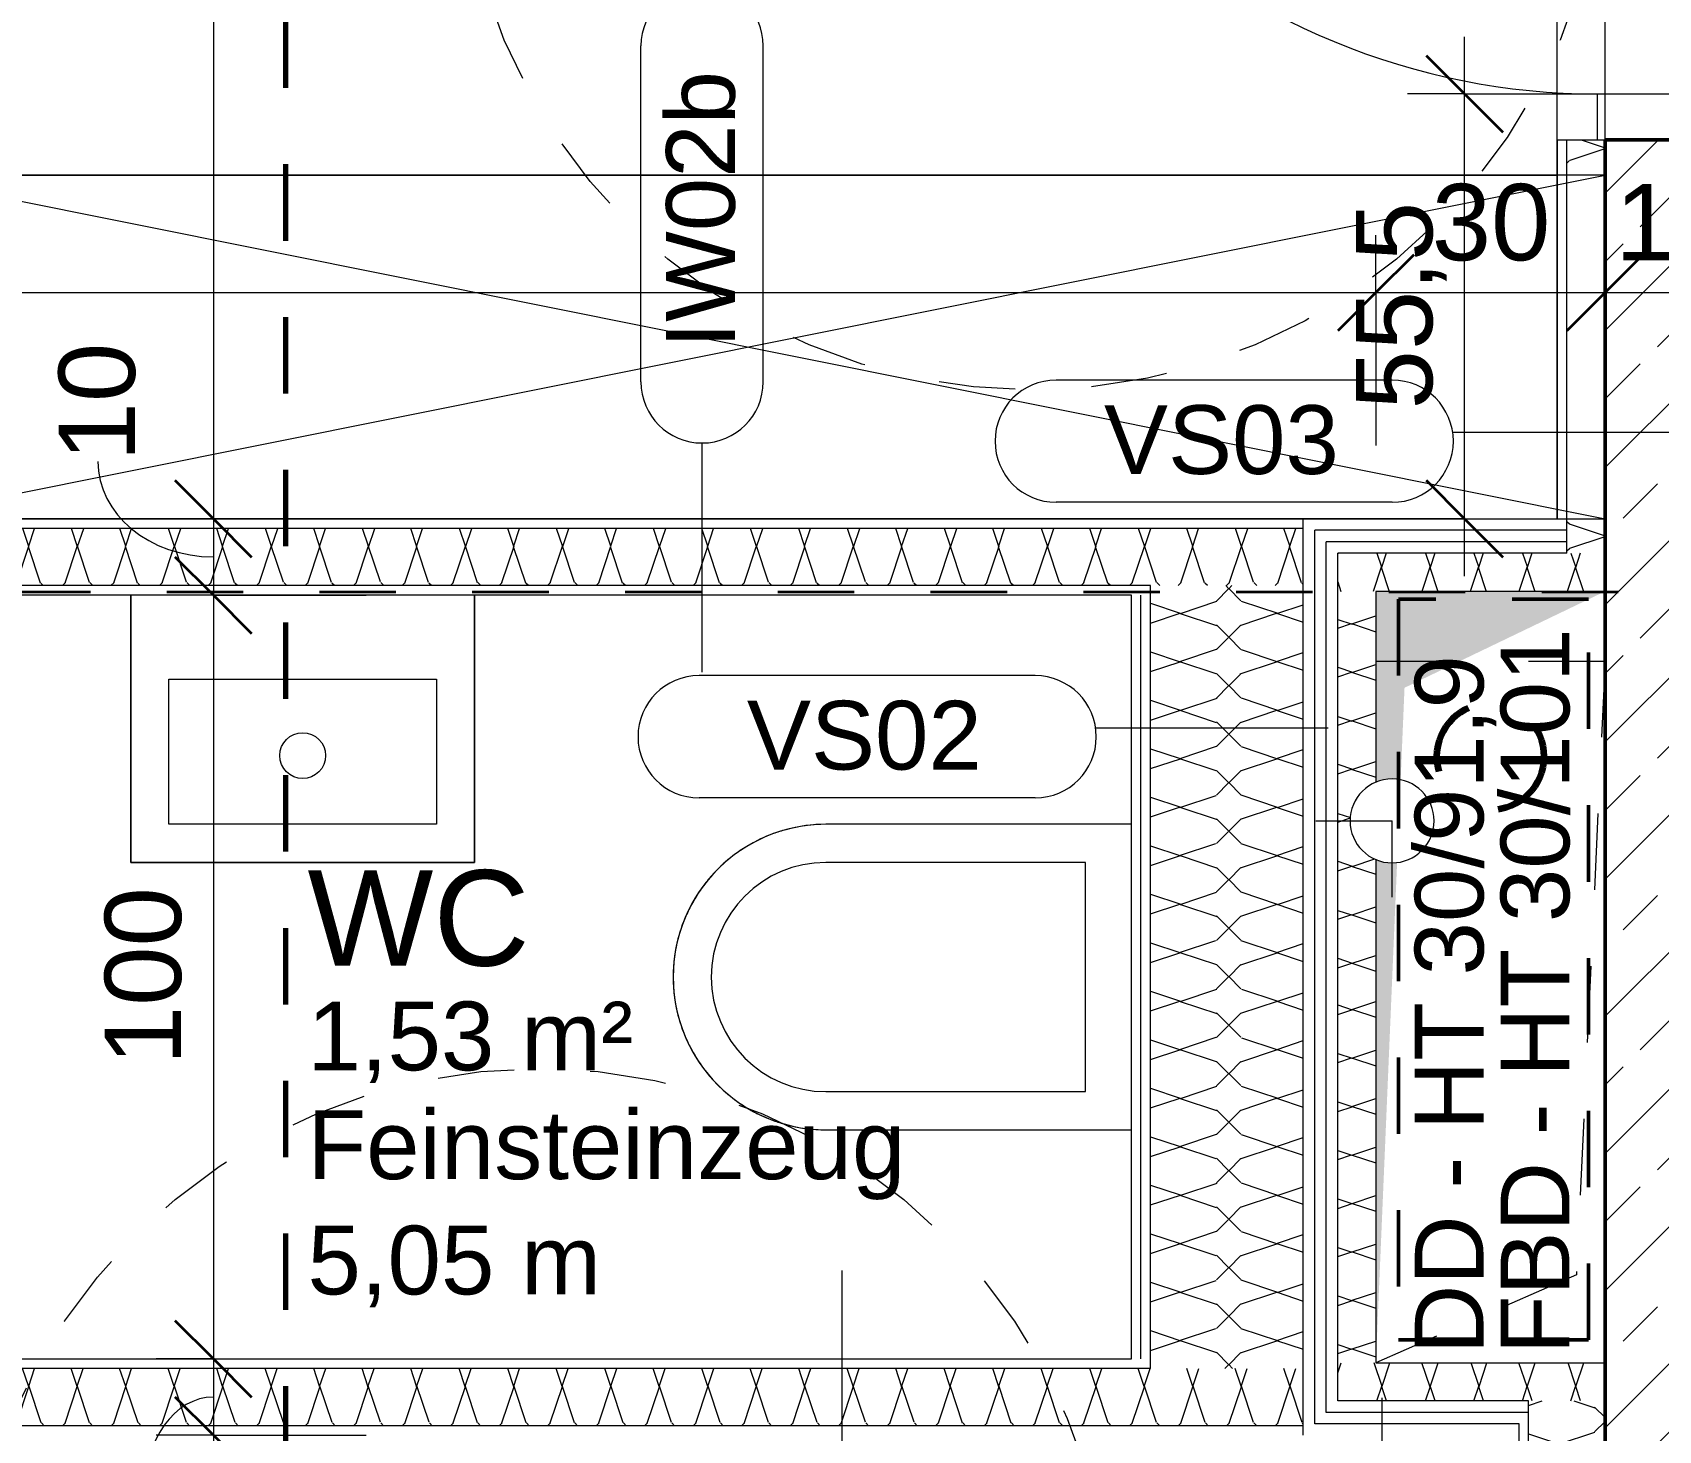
# Model space of a CAD drawing. Header units: metres. Extents: x 3 to 50, y 58.8 to 100.4.
# Drawn here: x 13.274 to 15.403, y 77.293 to 79.123 of the extents above; entities that cross this region are included whole.
import ezdxf

# ---------------------------------------------------------------- set-up
doc = ezdxf.new("R2010")
doc.units = ezdxf.units.M
for name, pattern in [('Achse', [0.009, 0.005, -0.002, 0, -0.002]), ('Strich Punkt', [0.015875, 0.00635, -0.004763, 0, -0.004763]), ('Strich Punkt Mittel', [0.015875, 0.00635, -0.004763, 0, -0.004763]), ('Verdeckt', [0.003, 0.002, -0.001])]:
    doc.linetypes.add(name, pattern=pattern)
for name, color, linetype, lineweight in [('A-DETL-GENF_', 92, 'Continuous', 13), ('A_2D', 7, 'Continuous', 13), ('A_Bemassung-50_', 4, 'Continuous', 9), ('A_Bemassung_', 4, 'Continuous', 9), ('A_Beschriftung_', 7, 'Continuous', 9), ('A_Brandabschnitte', 30, 'Verdeckt', 50), ('A_Decken', 8, 'Continuous', 13), ('A_Durchbruch_Projektion', 8, 'Verdeckt', 5), ('A_Kanal_SW', 34, 'Strich Punkt', 100), ('A_Moebel', 6, 'Continuous', 13), ('A_Raeume_', 7, 'Continuous', 5), ('A_Raeume_Beschriftung_', 7, 'Continuous', 9), ('A_Raster_', 1, 'Continuous', 9), ('A_Sanitaer', 3, 'Continuous', 13), ('A_Tueren', 31, 'Continuous', 13), ('A_Waende', 7, 'Continuous', 13), ('G-ANNO-SYMB_', 111, 'Continuous', 9), ('P-PIPE', 3, 'Continuous', 5), ('P-PIPE-CNTR', 3, 'Continuous', 5)]:
    doc.layers.add(name, color=color, linetype=linetype, lineweight=lineweight)
doc.styles.add('Arial_2', font='arial.ttf', dxfattribs={"height": 0.125})
doc.styles.add('Arial_3', font='arial.ttf', dxfattribs={"height": 0.09})
doc.styles.add('Arial_5', font='arial.ttf', dxfattribs={"height": 0.1})
doc.dimstyles.new('WGA-Bemaßung', dxfattribs={"dimscale": 0.3048, "dimtxt": 0.102026, "dimasz": 0.328084, "dimexe": 0.246063, "dimexo": 0.0625, "dimgap": 0.04101, "dimtad": 1, "dimdec": 1, "dimlfac": 100, "dimrnd": 0.5, "dimdsep": 46, "dimtxsty": 'Arial_5', "dimblk1": 'OBLIQUE', "dimblk2": 'OBLIQUE', "dimsah": 1, "dimcen": 0.09, "dimdle": 0.246063, "dimazin": 2, "dimtfac": 1, "dimtdec": 4, "dimtix": 1, "dimtmove": 0, "dimatfit": 3, "dimfxl": 0.656168, "dimfxlon": 1, "dimtvp": 1, "dimtolj": 1, "dimtzin": 0, "dimarcsym": 2})
doc.dimstyles.new('WGA-Bemaßung_1', dxfattribs={"dimscale": 0.3048, "dimtxt": 0.102026, "dimasz": 0.328084, "dimexe": 0.246063, "dimexo": 0.0625, "dimgap": 0.04101, "dimtad": 1, "dimdec": 1, "dimlfac": 100, "dimrnd": 0.5, "dimdsep": 46, "dimtxsty": 'Arial_5', "dimblk1": 'OBLIQUE', "dimblk2": 'OBLIQUE', "dimsah": 1, "dimcen": 0.09, "dimdle": 0.246063, "dimazin": 2, "dimtfac": 1, "dimtdec": 4, "dimtix": 1, "dimtmove": 1, "dimatfit": 3, "dimfxl": 0.656168, "dimfxlon": 1, "dimtvp": 1, "dimtolj": 1, "dimtzin": 0, "dimarcsym": 2})
doc.dimstyles.new('WGA-Bemaßung_2', dxfattribs={"dimscale": 0.3048, "dimtxt": 0.102026, "dimasz": 0.328084, "dimexe": 0.246063, "dimexo": 0.0625, "dimgap": 0.04101, "dimtad": 1, "dimdec": 1, "dimlfac": 100, "dimrnd": 0.5, "dimdsep": 46, "dimtxsty": 'Arial_5', "dimblk1": 'OBLIQUE', "dimblk2": 'OBLIQUE', "dimsah": 1, "dimcen": 0.09, "dimdle": 0.246063, "dimazin": 2, "dimtfac": 1, "dimtdec": 4, "dimtix": 1, "dimtmove": 2, "dimatfit": 3, "dimfxl": 0.656168, "dimfxlon": 1, "dimtvp": 1, "dimtolj": 1, "dimtzin": 0, "dimarcsym": 2})
doc.dimstyles.new('WGA-Bemaßung_3', dxfattribs={"dimscale": 0.3048, "dimtxt": 0.102026, "dimasz": 0.328084, "dimexe": 0.246063, "dimexo": 0.0625, "dimgap": 0.04101, "dimtad": 1, "dimdec": 1, "dimlfac": 100, "dimrnd": 0.5, "dimdsep": 46, "dimtxsty": 'Arial_5', "dimblk1": 'OBLIQUE', "dimblk2": 'OBLIQUE', "dimsah": 1, "dimcen": 0.09, "dimdle": 0.246063, "dimazin": 2, "dimtfac": 1, "dimtdec": 4, "dimtix": 1, "dimtmove": 0, "dimatfit": 3, "dimfxl": 0.656168, "dimfxlon": 1, "dimtvp": 1, "dimtolj": 1, "dimtzin": 0, "dimarcsym": 2})

# ---------------------------------------------------------------- blocks, each defined once
blk = doc.blocks.new('Sani_WC-Wandbasierend - 400x600-3803100-263_PP_02OG_BT1')
at = {"layer": 'A_Sanitaer', "lineweight": 5}
for p, q in [((-0.075, 0.5125), (-0.075, 0.1125)), ((-0.075, 0.5125), (-0.075, 0.1125)), ((-0.025, 0.5125), (-0.025, 0.1725)), ((0.275, 0.1725), (0.275, 0.5125)), ((0.325, 0.1125), (0.325, 0.5125)), ((0.325, 0.1125), (0.325, 0.5125)), ((-0.025, 0.1725), (0.275, 0.1725)), ((-0.075, 0.1125), (0.325, 0.1125))]:
    blk.add_line(p, q, dxfattribs=at)
for radius, start, end in [(0.2, 0, 180), (0.2, 101.334, 112.8529), (0.2, 97.6033, 101.334), (0.2, 82.3967, 97.6033), (0.2, 78.666, 82.3967), (0.2, 67.1471, 78.666), (0.2, 118.3339, 128.1952), (0.2, 112.8529, 118.3339), (0.2, 61.6661, 67.1471), (0.2, 51.8048, 61.6661), (0.15, 0, 180), (0.2, 128.1952, 134.0719), (0.2, 45.9281, 51.8048), (0.2, 134.0719, 143.7338), (0.2, 36.2662, 45.9281), (0.2, 143.7338, 149.4915), (0.2, 30.5085, 36.2662), (0.2, 152.2044, 159.851), (0.2, 149.4915, 152.0709), (0.2, 20.149, 30.5085), (0.2, 159.851, 164.7803), (0.2, 15.2197, 20.149), (0.2, 164.7803, 180), (0.2, 0, 15.2197)]:
    blk.add_arc((0.125, 0.5125), radius, start, end, dxfattribs=at)
blk = doc.blocks.new('Moeb_Schrank - Schrank_2m-3933206-263_PP_02OG_BT1')
at = {"layer": 'A_Moebel', "color": 8}
for p, q in [((0, 0), (2.245, 0.45)), ((0, 0.45), (2.245, 0)), ((2.245, 0.45), (0, 0.45)), ((0, 0.45), (2.1825, 0.45)), ((2.245, 0), (2.245, 0.45)), ((0, 0), (2.245, 0)), ((2.0205, 0), (0, 0))]:
    blk.add_line(p, q, dxfattribs=at)
blk = doc.blocks.new('UZ_D1 - SL_0900x2000_Wohnungstür-5426849-263_PP_02OG_BT1')
at = {"layer": 'A_Tueren', "lineweight": 5}
for p, q in [((0.45, 0.1), (0.45, 1)), ((-0.51, 0.1), (-0.45, 0.1)), ((-0.45, 0.1), (-0.45, -0.1)), ((0.45, 0.1), (0.45, -0.1)), ((0.51, 0.1), (0.45, 0.1)), ((-0.45, -0.1), (-0.51, -0.1)), ((0.45, -0.1), (0.51, -0.1))]:
    blk.add_line(p, q, dxfattribs=at)
blk.add_arc((0.45, 0.1), 0.9, 90, 180, dxfattribs=at)
blk = doc.blocks.new('Symbol_Schatten - Bodendurchbruch_Schatten-5766251-263_PP_02OG_BT1')
at = {"layer": 'A-DETL-GENF_'}
h = blk.add_hatch(color=256, dxfattribs=at)
h.paths.add_polyline_path([(-0.15, -0.505), (-0.1222, 0.1503), (-0.1287, 0.1494), (-0.143, 0.1513), (-0.15, 0.1542), (-0.15, -0.2192)])
h.paths.add_polyline_path([(-0.15, 0.2546), (-0.143, 0.2575), (-0.1287, 0.2594), (-0.1176, 0.258), (-0.1125, 0.3788), (0.15, 0.505), (-0.15, 0.505), (-0.15, 0.2566)])
blk = doc.blocks.new('Symbol_Schatten_Verdeckt_unten - Bodendurchbruch_Schatten_Verdeckt_unten-5769241-263_PP_02OG_BT1')
at = {"layer": 'A_Durchbruch_Projektion'}
for p, q in [((-0.1125, 0.3445), (0.15, 0.4594)), ((-0.15, -0.4594), (-0.1125, 0.3445)), ((0.15, -0.4594), (-0.15, -0.4594))]:
    blk.add_line(p, q, dxfattribs=at)
blk = doc.blocks.new('Sani_Handwaschbecken_Wandbasiert_eckig - 450 x 350-11050515-263_PP_02OG_BT1')
at = {"layer": 'A_Sanitaer', "lineweight": 5}
for p, q in [((0.3476, 0.4), (-0.1024, 0.4)), ((-0.1024, 0.4), (-0.1024, 0.05)), ((-0.1024, 0.05), (-0.1024, 0.4)), ((-0.1024, 0.4), (0.3476, 0.4)), ((0.3476, 0.05), (0.3476, 0.4)), ((0.3476, 0.4), (0.3476, 0.05)), ((-0.0524, 0.16), (-0.0524, 0.35)), ((-0.0524, 0.35), (0.2976, 0.35)), ((0.2976, 0.35), (0.2976, 0.16)), ((0.2976, 0.16), (-0.0524, 0.16))]:
    blk.add_line(p, q, dxfattribs=at)
blk.add_circle((0.1226, 0.26), 0.03, dxfattribs=at)
blk = doc.blocks.new('BS_Wand_Lollipop - links_unten-2026911-263_PP_02OG_BT1')
at = {"layer": 'A_Beschriftung_'}
for p, q in [((-0.00467, 0.001367), (-0.01347, 0.001367)), ((-0.003087, 0), (0.003, 0)), ((-0.00467, -0.001833), (-0.01347, -0.001833))]:
    blk.add_line(p, q, dxfattribs=at)
for centre, start, end in [((-0.01347, -0.000233), 90, 270), ((-0.00467, -0.000233), 270, 90)]:
    blk.add_arc(centre, 0.0016, start, end, dxfattribs=at)
blk = doc.blocks.new('DIMBLOCK164-263_PP_02OG_BT1')
at = {"layer": 'A_Bemassung-50_', "lineweight": 35, "transparency": 16777216}
for p, q in [((13.5108, 80.1555), (13.4608, 80.2055)), ((13.5108, 80.1555), (13.5608, 80.1055)), ((13.5108, 78.4867), (13.4608, 78.5367)), ((13.5108, 78.4867), (13.5608, 78.4367))]:
    blk.add_line(p, q, dxfattribs=at)
at = {"layer": 'A_Bemassung-50_', "transparency": 16777216}
for p, q in [((13.5108, 80.1555), (13.4358, 80.1555)), ((13.5108, 80.1555), (13.5108, 78.4867)), ((13.5108, 80.1555), (13.7108, 80.1555)), ((13.5108, 78.4867), (13.4358, 78.4867)), ((13.5108, 78.4867), (13.7108, 78.4867))]:
    blk.add_line(p, q, dxfattribs=at)
at = {"layer": 'A_Bemassung-50_', "color": 0, "transparency": 16777216, "insert": (13.3685, 79.2058), "char_height": 0.1, "width": 0.276883, "attachment_point": 1, "rotation": 90, "line_spacing_factor": 0.941778, "style": 'Arial_5'}
blk.add_mtext('167', dxfattribs=at)
blk = doc.blocks.new('_Oblique')
at = {"color": 0, "linetype": 'ByBlock', "lineweight": -2}
blk.add_line((-0.5, -0.5), (0.5, 0.5), dxfattribs=at)
blk = doc.blocks.new('DIMBLOCK165-263_PP_02OG_BT1')
at = {"layer": 'A_Bemassung-50_', "lineweight": 35, "transparency": 16777216}
for p, q in [((13.5108, 78.4867), (13.4608, 78.5367)), ((13.5108, 78.4867), (13.5608, 78.4367)), ((13.5108, 78.3867), (13.4608, 78.4367)), ((13.5108, 78.3867), (13.5608, 78.3367))]:
    blk.add_line(p, q, dxfattribs=at)
at = {"layer": 'A_Bemassung-50_', "transparency": 16777216}
for p, q in [((13.5108, 78.4867), (13.4358, 78.4867)), ((13.5108, 78.4867), (13.5108, 78.3867)), ((13.5108, 78.4867), (13.7108, 78.4867)), ((13.5108, 78.3867), (13.4358, 78.3867)), ((13.5108, 78.3867), (13.7108, 78.3867))]:
    blk.add_line(p, q, dxfattribs=at)
blk.add_ellipse((13.5108, 78.5619), major_axis=(0.1513, 0), ratio=0.826853, start_param=3.141593, end_param=4.712389, dxfattribs=at)
at = {"layer": 'A_Bemassung-50_', "color": 0, "transparency": 16777216, "insert": (13.3081, 78.5619), "char_height": 0.1, "width": 0.184588, "attachment_point": 1, "rotation": 90, "line_spacing_factor": 0.941778, "style": 'Arial_5'}
blk.add_mtext('10', dxfattribs=at)
blk = doc.blocks.new('DIMBLOCK166-263_PP_02OG_BT1')
at = {"layer": 'A_Bemassung-50_', "lineweight": 35, "transparency": 16777216}
for p, q in [((13.5108, 78.3867), (13.4608, 78.4367)), ((13.5108, 78.3867), (13.5608, 78.3367)), ((13.5108, 77.3867), (13.4608, 77.4367)), ((13.5108, 77.3867), (13.5608, 77.3367))]:
    blk.add_line(p, q, dxfattribs=at)
at = {"layer": 'A_Bemassung-50_', "transparency": 16777216}
for p, q in [((13.5108, 78.3867), (13.4358, 78.3867)), ((13.5108, 78.3867), (13.5108, 77.3867)), ((13.5108, 78.3867), (13.7108, 78.3867)), ((13.5108, 77.3867), (13.4358, 77.3867)), ((13.5108, 77.3867), (13.7108, 77.3867))]:
    blk.add_line(p, q, dxfattribs=at)
at = {"layer": 'A_Bemassung-50_', "color": 0, "transparency": 16777216, "insert": (13.3685, 77.7714), "char_height": 0.1, "width": 0.276883, "attachment_point": 1, "rotation": 90, "line_spacing_factor": 0.941778, "style": 'Arial_5'}
blk.add_mtext('100', dxfattribs=at)
blk = doc.blocks.new('DIMBLOCK167-263_PP_02OG_BT1')
at = {"layer": 'A_Bemassung-50_', "lineweight": 35, "transparency": 16777216}
for p, q in [((13.5108, 77.3867), (13.4608, 77.4367)), ((13.5108, 77.3867), (13.5608, 77.3367)), ((13.5108, 77.2867), (13.4608, 77.3367)), ((13.5108, 77.2867), (13.5608, 77.2367))]:
    blk.add_line(p, q, dxfattribs=at)
at = {"layer": 'A_Bemassung-50_', "transparency": 16777216}
for p, q in [((13.5108, 77.3867), (13.4358, 77.3867)), ((13.5108, 77.3867), (13.5108, 77.2867)), ((13.5108, 77.3867), (13.7108, 77.3867)), ((13.5108, 77.2867), (13.4358, 77.2867)), ((13.5108, 77.2867), (13.7108, 77.2867))]:
    blk.add_line(p, q, dxfattribs=at)
blk.add_ellipse((13.5108, 77.2106), major_axis=(0, 0.1262), ratio=0.720962, start_param=0, end_param=1.570796, dxfattribs=at)
at = {"layer": 'A_Bemassung-50_', "color": 0, "transparency": 16777216, "insert": (13.3685, 77.0567), "char_height": 0.1, "width": 0.184588, "attachment_point": 1, "rotation": 90, "line_spacing_factor": 0.941778, "style": 'Arial_5'}
blk.add_mtext('10', dxfattribs=at)
blk = doc.blocks.new('DIMBLOCK168-263_PP_02OG_BT1')
at = {"layer": 'A_Bemassung-50_', "lineweight": 35, "transparency": 16777216}
for p, q in [((13.5108, 77.2867), (13.4608, 77.3367)), ((13.5108, 77.2867), (13.5608, 77.2367)), ((13.5108, 74.7867), (13.4608, 74.8367)), ((13.5108, 74.7867), (13.5608, 74.7367))]:
    blk.add_line(p, q, dxfattribs=at)
at = {"layer": 'A_Bemassung-50_', "transparency": 16777216}
for p, q in [((13.5108, 77.2867), (13.4358, 77.2867)), ((13.5108, 77.2867), (13.5108, 74.7867)), ((13.5108, 77.2867), (13.7108, 77.2867)), ((13.5108, 74.7867), (13.4358, 74.7867)), ((13.5108, 74.7867), (13.7108, 74.7867))]:
    blk.add_line(p, q, dxfattribs=at)
at = {"layer": 'A_Bemassung-50_', "color": 0, "transparency": 16777216, "insert": (13.3685, 75.9214), "char_height": 0.1, "width": 0.276883, "attachment_point": 1, "rotation": 90, "line_spacing_factor": 0.941778, "style": 'Arial_5'}
blk.add_mtext('250', dxfattribs=at)
blk = doc.blocks.new('BS_Wand_Lollipop - rechts_oben-2026913-263_PP_02OG_BT1')
at = {"layer": 'A_Beschriftung_'}
for p, q in [((0.0046, 0.0016), (0.0134, 0.0016)), ((-0.003, 0), (0.003, 0)), ((0.0046, -0.0016), (0.0134, -0.0016))]:
    blk.add_line(p, q, dxfattribs=at)
for centre, start, end in [((0.0046, 0), 90, 270), ((0.0134, 0), 270, 90)]:
    blk.add_arc(centre, 0.0016, start, end, dxfattribs=at)
blk = doc.blocks.new('DIMBLOCK532-263_PP_02OG_BT1')
at = {"layer": 'A_Bemassung-50_', "transparency": 16777216}
for p, q in [((8.0227, 78.7829), (8.0227, 78.9829)), ((15.0327, 78.7829), (15.0327, 78.8579)), ((7.9477, 78.7829), (15.0327, 78.7829)), ((8.0227, 78.7829), (8.0227, 78.7079)), ((15.0327, 78.7829), (15.0327, 78.5829))]:
    blk.add_line(p, q, dxfattribs=at)
at = {"layer": 'A_Bemassung-50_', "lineweight": 35, "transparency": 16777216}
for p, q in [((8.0227, 78.7829), (8.0727, 78.8329)), ((15.0327, 78.7829), (15.0827, 78.8329)), ((8.0227, 78.7829), (7.9727, 78.7329)), ((15.0327, 78.7829), (14.9827, 78.7329))]:
    blk.add_line(p, q, dxfattribs=at)
at = {"layer": 'A_Bemassung-50_', "color": 0, "transparency": 16777216, "insert": (10.8674, 78.9252), "char_height": 0.1, "width": 0.276883, "attachment_point": 1, "line_spacing_factor": 0.941778, "style": 'Arial_5'}
blk.add_mtext('701', dxfattribs=at)
blk = doc.blocks.new('DIMBLOCK533-263_PP_02OG_BT1')
at = {"layer": 'A_Bemassung-50_', "transparency": 16777216}
for p, q in [((15.3327, 78.7829), (15.3327, 78.9829)), ((15.0327, 78.7829), (15.0327, 78.8579)), ((15.0327, 78.7829), (15.3327, 78.7829)), ((15.0327, 78.7829), (15.0327, 78.5829)), ((15.3327, 78.7829), (15.3327, 78.7079))]:
    blk.add_line(p, q, dxfattribs=at)
at = {"layer": 'A_Bemassung-50_', "lineweight": 35, "transparency": 16777216}
for p, q in [((15.0327, 78.7829), (15.0827, 78.8329)), ((15.3327, 78.7829), (15.3827, 78.8329)), ((15.0327, 78.7829), (14.9827, 78.7329)), ((15.3327, 78.7829), (15.2827, 78.7329))]:
    blk.add_line(p, q, dxfattribs=at)
at = {"layer": 'A_Bemassung-50_', "color": 0, "transparency": 16777216, "insert": (15.1058, 78.9252), "char_height": 0.1, "width": 0.184588, "attachment_point": 1, "line_spacing_factor": 0.941778, "style": 'Arial_5'}
blk.add_mtext('30', dxfattribs=at)
blk = doc.blocks.new('DIMBLOCK534-263_PP_02OG_BT1')
at = {"layer": 'A_Bemassung-50_', "transparency": 16777216}
for p, q in [((15.3327, 78.7829), (15.3327, 78.9829)), ((15.5127, 78.7829), (15.5127, 78.9829)), ((15.3327, 78.7829), (15.5127, 78.7829)), ((15.3327, 78.7829), (15.3327, 78.7079)), ((15.5127, 78.7829), (15.5127, 78.7079))]:
    blk.add_line(p, q, dxfattribs=at)
at = {"layer": 'A_Bemassung-50_', "lineweight": 35, "transparency": 16777216}
for p, q in [((15.3327, 78.7829), (15.3827, 78.8329)), ((15.5127, 78.7829), (15.5627, 78.8329)), ((15.3327, 78.7829), (15.2827, 78.7329)), ((15.5127, 78.7829), (15.4627, 78.7329))]:
    blk.add_line(p, q, dxfattribs=at)
at = {"layer": 'A_Bemassung-50_', "color": 0, "transparency": 16777216, "insert": (15.3458, 78.9252), "char_height": 0.1, "width": 0.184588, "attachment_point": 1, "line_spacing_factor": 0.941778, "style": 'Arial_5'}
blk.add_mtext('18', dxfattribs=at)
blk = doc.blocks.new('DIMBLOCK566-263_PP_02OG_BT1')
at = {"layer": 'A_Bemassung-50_', "transparency": 16777216}
for p, q in [((15.1489, 78.4117), (15.1489, 79.118)), ((15.1489, 79.043), (15.0739, 79.043)), ((15.1489, 79.043), (15.3489, 79.043)), ((15.1489, 78.4867), (14.9489, 78.4867)), ((15.1489, 78.4867), (15.2239, 78.4867))]:
    blk.add_line(p, q, dxfattribs=at)
at = {"layer": 'A_Bemassung-50_', "lineweight": 35, "transparency": 16777216}
for p, q in [((15.1489, 79.043), (15.0989, 79.093)), ((15.1489, 79.043), (15.1989, 78.993)), ((15.1489, 78.4867), (15.0989, 78.5367)), ((15.1489, 78.4867), (15.1989, 78.4367))]:
    blk.add_line(p, q, dxfattribs=at)
at = {"layer": 'A_Bemassung-50_', "color": 0, "transparency": 16777216, "insert": (15.0066, 78.6299), "char_height": 0.1, "width": 0.323972, "attachment_point": 1, "rotation": 90, "line_spacing_factor": 0.941778, "style": 'Arial_5'}
blk.add_mtext('55,5', dxfattribs=at)

msp = doc.modelspace()

# ---------------------------------------------------------------- hatches: boundary and pattern name
at = {"layer": 'A_Waende', "lineweight": 5}
h = msp.add_hatch(dxfattribs=at)
h.set_pattern_fill('FP_170', color=250, angle=-45, style=0, pattern_type=2)
h.set_pattern_definition([(315, (15.26997, 79.32112), (0.254, -0.127003), [0.02245, -0.15715]), (315, (15.38099, 79.27374), (0.254, -0.127003), [0.02245, -0.15715]), (315, (15.26997, 79.25748), (0.254, -0.1270034), [0.02245, -0.15715]), (315, (15.38099, 79.2101), (0.254, -0.1270034), [0.02245, -0.15715]), (341.565, (15.286234, 79.304854), (0.5079977, -0.1270007), [0.0502, -0.35141]), (341.565, (15.33361, 79.290005), (0.5079977, -0.1270007), [0.0502, -0.35141]), (341.565, (15.285527, 79.24192), (0.5079977, -0.1270007), [0.0502, -0.35141]), (341.565, (15.33361, 79.226365), (0.5079977, -0.1270007), [0.0502, -0.35141]), (45, (15.38099, 79.30485), (-0.254, -0.127003), [0.02245, -0.15715]), (45, (15.26997, 79.25748), (-0.254, -0.1270034), [0.02245, -0.15715]), (45, (15.38169, 79.24192), (-0.254, -0.1270034), [0.02245, -0.15715]), (45, (15.26997, 79.19384), (-0.254, -0.1270034), [0.02245, -0.15715]), (18.435, (15.33361, 79.290005), (-0.5079977, -0.1270007), [0.0502, -0.35141]), (18.435, (15.286234, 79.27374), (-0.5079977, -0.1270007), [0.0502, -0.35141]), (18.435, (15.33361, 79.226365), (-0.5079977, -0.1270007), [0.0502, -0.35141]), (18.435, (15.286234, 79.2101), (-0.5079977, -0.1270007), [0.0502, -0.35141])])
h.paths.add_polyline_path([(15.3142, 78.4417), (15.3327, 78.4417), (15.3327, 78.4867), (15.2827, 78.4867), (15.2827, 78.4417), (15.3136, 78.4417)])
h.paths.add_polyline_path([(15.2849, 78.9367), (15.3327, 78.9367), (15.3327, 78.983), (15.2827, 78.983), (15.2827, 78.9367)])
h.paths.add_polyline_path([(15.2827, 80.003), (15.3327, 80.003), (15.3327, 80.1555), (15.2827, 80.1555), (15.2827, 80.0851)])
h = msp.add_hatch(dxfattribs=at)
h.set_pattern_fill('FP_4', color=250, style=0, pattern_type=2)
h.set_pattern_definition([(45, (0, 0), (-0.08980256, 0.08980256), []), (45, (0.0898, 0), (-0.08980256, 0.08980256), [0.0635, -0.03175])])
h.paths.add_polyline_path([(15.5127, 71.178), (15.5127, 78.983), (15.3327, 78.983), (15.3327, 71.178)])
h.paths.add_polyline_path([(15.3586, 80.003), (15.5127, 80.003), (15.5127, 80.1555), (15.3327, 80.1555), (15.3327, 80.003), (15.3372, 80.003)])
h = msp.add_hatch(dxfattribs=at)
h.set_pattern_fill('FP_20', color=250, angle=135, style=0, pattern_type=2)
h.set_pattern_definition([(45, (14.06294, 78.38703), (0.127003, 0.254), [0.02245, -0.15715]), (45, (14.11032, 78.498045), (0.1270034, 0.254), [0.02245, -0.15715]), (45, (14.12658, 78.38703), (0.1270034, 0.254), [0.02245, -0.15715]), (45, (14.173955, 78.498045), (0.1270034, 0.254), [0.02245, -0.15715]), (71.565, (14.078496, 78.402586), (0.1270007, 0.5079977), [0.0502, -0.35141]), (71.565, (14.09476, 78.44996), (0.1270007, 0.5079977), [0.0502, -0.35141]), (71.565, (14.142136, 78.402586), (0.1270007, 0.5079977), [0.0502, -0.35141]), (71.565, (14.15769, 78.45067), (0.1270007, 0.5079977), [0.0502, -0.35141]), (135, (14.0785, 78.49734), (0.1270034, -0.254), [0.02245, -0.15715]), (135, (14.12658, 78.38703), (0.1270034, -0.254), [0.02245, -0.15715]), (135, (14.14214, 78.49734), (0.1270034, -0.254), [0.02245, -0.15715]), (135, (14.18951, 78.38632), (0.1270034, -0.254), [0.02245, -0.15715]), (108.435, (14.09476, 78.44996), (0.1270007, -0.5079977), [0.0502, -0.35141]), (108.435, (14.110316, 78.403293), (0.1270007, -0.5079977), [0.0502, -0.35141]), (108.435, (14.15769, 78.45067), (0.1270007, -0.5079977), [0.0502, -0.35141]), (108.435, (14.17325, 78.402586), (0.1270007, -0.5079977), [0.0502, -0.35141])])
h.paths.add_polyline_path([(13.1877, 78.3992), (14.9377, 78.3992), (14.9377, 78.4742), (13.1752, 78.4742), (13.1752, 78.3992)])
h = msp.add_hatch(dxfattribs=at)
h.set_pattern_fill('FP_90', color=250, angle=-225, style=0, pattern_type=2)
h.set_pattern_definition([(225, (15.13562, 78.48673), (-0.127003, -0.254), [0.02245, -0.15715]), (225, (15.08754, 78.37501), (-0.127003, -0.254), [0.02245, -0.15715]), (225, (15.07198, 78.48673), (-0.127003, -0.254), [0.02245, -0.15715]), (225, (15.024605, 78.37572), (-0.127003, -0.254), [0.02245, -0.15715]), (251.565, (15.119357, 78.470468), (-0.127001, -0.507998), [0.0502, -0.35141]), (251.565, (15.103094, 78.42309), (-0.127001, -0.507998), [0.0502, -0.35141]), (251.565, (15.055718, 78.470468), (-0.1270007, -0.5079977), [0.0502, -0.35141]), (251.565, (15.039454, 78.42309), (-0.1270007, -0.5079977), [0.0502, -0.35141]), (315, (15.11936, 78.37572), (-0.127003, 0.254), [0.02245, -0.15715]), (315, (15.07198, 78.48673), (-0.127003, 0.254), [0.02245, -0.15715]), (315, (15.05572, 78.37572), (-0.127003, 0.254), [0.02245, -0.15715]), (315, (15.00834, 78.48673), (-0.127003, 0.254), [0.02245, -0.15715]), (288.435, (15.103094, 78.42309), (-0.127001, 0.507998), [0.0502, -0.35141]), (288.435, (15.087537, 78.471175), (-0.1270007, 0.5079977), [0.0502, -0.35141]), (288.435, (15.039454, 78.42309), (-0.1270007, 0.5079977), [0.0502, -0.35141]), (288.435, (15.023898, 78.471175), (-0.1270007, 0.5079977), [0.0502, -0.35141])])
h.paths.add_polyline_path([(14.9827, 78.3917), (15.3327, 78.3917), (15.3327, 78.4417), (14.9827, 78.4417), (14.9827, 78.3992)])
h = msp.add_hatch(dxfattribs=at)
h.set_pattern_fill('FP_25', color=250, angle=-45, style=0, pattern_type=2)
h.set_pattern_definition([(315, (14.71277, 77.887105), (0.254, -0.127003), [0.02245, -0.15715]), (315, (14.82379, 77.83973), (0.254, -0.127003), [0.02245, -0.15715]), (315, (14.71277, 77.823465), (0.254, -0.127003), [0.02245, -0.15715]), (315, (14.82379, 77.77609), (0.254, -0.127003), [0.02245, -0.15715]), (341.565, (14.729034, 77.87084), (0.5079977, -0.1270007), [0.0502, -0.35141]), (341.565, (14.77641, 77.854578), (0.5079977, -0.1270007), [0.0502, -0.35141]), (341.565, (14.729034, 77.8072), (0.5079977, -0.1270007), [0.0502, -0.35141]), (341.565, (14.775703, 77.791645), (0.5079977, -0.1270007), [0.0502, -0.35141]), (45, (14.82379, 77.87084), (-0.254, -0.127003), [0.02245, -0.15715]), (45, (14.71277, 77.823465), (-0.254, -0.127003), [0.02245, -0.15715]), (45, (14.82379, 77.8072), (-0.254, -0.127003), [0.02245, -0.15715]), (45, (14.71277, 77.75983), (-0.254, -0.127003), [0.02245, -0.15715]), (18.435, (14.77641, 77.854578), (-0.5079977, -0.1270007), [0.0502, -0.35141]), (18.435, (14.728327, 77.83902), (-0.5079977, -0.1270007), [0.0502, -0.35141]), (18.435, (14.775703, 77.791645), (-0.5079977, -0.1270007), [0.0502, -0.35141]), (18.435, (14.728327, 77.77538), (-0.5079977, -0.1270007), [0.0502, -0.35141])])
h.paths.add_polyline_path([(14.9377, 77.3742), (14.9377, 78.3992), (14.7377, 78.3992), (14.7377, 77.3742), (14.9314, 77.3742)])
h = msp.add_hatch(dxfattribs=at)
h.set_pattern_fill('FP_24', color=250, angle=-45, style=0, pattern_type=2)
h.set_pattern_definition([(315, (14.93763, 78.12611), (0.254, -0.127003), [0.02245, -0.15715]), (315, (15.04865, 78.07873), (0.254, -0.127003), [0.02245, -0.15715]), (315, (14.93763, 78.06388), (0.254, -0.127003), [0.02245, -0.15715]), (315, (15.04865, 78.01509), (0.254, -0.127003), [0.02245, -0.15715]), (341.565, (14.953187, 78.11055), (0.5079977, -0.1270007), [0.0502, -0.35141]), (341.565, (15.00127, 78.094994), (0.5079977, -0.1270007), [0.0502, -0.35141]), (341.565, (14.953894, 78.04762), (0.5079977, -0.1270007), [0.0502, -0.35141]), (341.565, (15.00127, 78.031355), (0.5079977, -0.1270007), [0.0502, -0.35141]), (45, (15.04865, 78.11126), (-0.254, -0.127003), [0.02245, -0.15715]), (45, (14.93763, 78.06388), (-0.254, -0.127003), [0.02245, -0.15715]), (45, (15.04865, 78.04762), (-0.254, -0.127003), [0.02245, -0.15715]), (45, (14.93763, 78.00024), (-0.254, -0.127003), [0.02245, -0.15715]), (18.435, (15.00127, 78.094994), (-0.5079977, -0.1270007), [0.0502, -0.35141]), (18.435, (14.953187, 78.079438), (-0.5079977, -0.1270007), [0.0502, -0.35141]), (18.435, (15.00127, 78.031355), (-0.5079977, -0.1270007), [0.0502, -0.35141]), (18.435, (14.953187, 78.0158), (-0.5079977, -0.1270007), [0.0502, -0.35141])])
h.paths.add_polyline_path([(14.9989, 77.8617), (15.0327, 77.8617), (15.0327, 78.041), (15.0264, 78.0435), (15.0151, 78.0523), (15.0063, 78.0637), (15.0008, 78.0769), (14.9989, 78.0912), (15.0008, 78.1054), (15.0063, 78.1187), (15.0151, 78.1301), (15.0264, 78.1388), (15.0327, 78.1414), (15.0327, 78.3917), (14.9827, 78.3917), (14.9827, 77.8617)])
h = msp.add_hatch(dxfattribs=at)
h.set_pattern_fill('FP_96', color=250, angle=-45, style=0, pattern_type=2)
h.set_pattern_definition([(315, (14.93763, 77.62123), (0.254, -0.127003), [0.02245, -0.15715]), (315, (15.04865, 77.57386), (0.254, -0.127003), [0.02245, -0.15715]), (315, (14.93763, 77.55759), (0.254, -0.127003), [0.02245, -0.15715]), (315, (15.04865, 77.51022), (0.254, -0.127003), [0.02245, -0.15715]), (341.565, (14.953187, 77.605676), (0.5079977, -0.1270007), [0.0502, -0.35141]), (341.565, (15.00127, 77.59012), (0.5079977, -0.1270007), [0.0502, -0.35141]), (341.565, (14.953187, 77.542037), (0.5079977, -0.1270007), [0.0502, -0.35141]), (341.565, (15.00127, 77.52648), (0.5079977, -0.1270007), [0.0502, -0.35141]), (45, (15.04865, 77.60638), (-0.254, -0.127003), [0.02245, -0.15715]), (45, (14.93763, 77.55759), (-0.254, -0.127003), [0.02245, -0.15715]), (45, (15.04865, 77.54274), (-0.254, -0.127003), [0.02245, -0.15715]), (45, (14.93763, 77.49537), (-0.254, -0.127003), [0.02245, -0.15715]), (18.435, (15.00127, 77.59012), (-0.5079977, -0.1270007), [0.0502, -0.35141]), (18.435, (14.953894, 77.573857), (-0.5079977, -0.1270007), [0.0502, -0.35141]), (18.435, (15.00127, 77.52648), (-0.5079977, -0.1270007), [0.0502, -0.35141]), (18.435, (14.953187, 77.510924), (-0.5079977, -0.1270007), [0.0502, -0.35141])])
h.paths.add_polyline_path([(14.9827, 77.3817), (15.0327, 77.3817), (15.0327, 77.8617), (14.9827, 77.8617), (14.9827, 77.6675)])
h = msp.add_hatch(dxfattribs=at)
h.set_pattern_fill('FP_89', color=250, angle=135, style=0, pattern_type=2)
h.set_pattern_definition([(45, (15.13491, 77.28677), (0.127003, 0.254), [0.02245, -0.15715]), (45, (15.18229, 77.39779), (0.127003, 0.254), [0.02245, -0.15715]), (45, (15.19855, 77.28677), (0.127003, 0.254), [0.02245, -0.15715]), (45, (15.24593, 77.39779), (0.127003, 0.254), [0.02245, -0.15715]), (71.565, (15.151177, 77.303035), (0.127001, 0.507998), [0.0502, -0.35141]), (71.565, (15.16744, 77.35041), (0.127001, 0.507998), [0.0502, -0.35141]), (71.565, (15.214817, 77.303035), (0.127001, 0.5079977), [0.0502, -0.35141]), (71.565, (15.230373, 77.349704), (0.127001, 0.5079977), [0.0502, -0.35141]), (135, (15.15118, 77.39779), (0.127003, -0.254), [0.02245, -0.15715]), (135, (15.19855, 77.28677), (0.127003, -0.254), [0.02245, -0.15715]), (135, (15.21482, 77.39779), (0.127003, -0.254), [0.02245, -0.15715]), (135, (15.26219, 77.28677), (0.127003, -0.254), [0.02245, -0.15715]), (108.435, (15.16744, 77.35041), (0.127001, -0.507998), [0.0502, -0.35141]), (108.435, (15.182997, 77.302328), (0.127001, -0.507998), [0.0502, -0.35141]), (108.435, (15.230373, 77.349704), (0.127001, -0.5079977), [0.0502, -0.35141]), (108.435, (15.246636, 77.302328), (0.1270007, -0.5079977), [0.0502, -0.35141])])
h.paths.add_polyline_path([(15.3218, 77.3317), (15.3327, 77.3317), (15.3327, 77.3817), (14.9827, 77.3817), (14.983, 77.3317), (15.2849, 77.3317)])
h = msp.add_hatch(dxfattribs=at)
h.set_pattern_fill('FP_19', color=250, angle=135, style=0, pattern_type=2)
h.set_pattern_definition([(45, (14.06294, 77.28677), (0.127003, 0.254), [0.02245, -0.15715]), (45, (14.11032, 77.39779), (0.1270034, 0.254), [0.02245, -0.15715]), (45, (14.12658, 77.28677), (0.1270034, 0.254), [0.02245, -0.15715]), (45, (14.173955, 77.39779), (0.1270034, 0.254), [0.02245, -0.15715]), (71.565, (14.078496, 77.302328), (0.1270007, 0.5079977), [0.0502, -0.35141]), (71.565, (14.094052, 77.35041), (0.1270007, 0.5079977), [0.0502, -0.35141]), (71.565, (14.142136, 77.302328), (0.1270007, 0.5079977), [0.0502, -0.35141]), (71.565, (14.15769, 77.35041), (0.1270007, 0.5079977), [0.0502, -0.35141]), (135, (14.0785, 77.39849), (0.1270034, -0.254), [0.02245, -0.15715]), (135, (14.12658, 77.28677), (0.1270034, -0.254), [0.02245, -0.15715]), (135, (14.14143, 77.39779), (0.1270034, -0.254), [0.02245, -0.15715]), (135, (14.19022, 77.28677), (0.1270034, -0.254), [0.02245, -0.15715]), (108.435, (14.094052, 77.35041), (0.1270007, -0.5079977), [0.0502, -0.35141]), (108.435, (14.110316, 77.303035), (0.1270007, -0.5079977), [0.0502, -0.35141]), (108.435, (14.15769, 77.35041), (0.1270007, -0.5079977), [0.0502, -0.35141]), (108.435, (14.173955, 77.303035), (0.1270007, -0.5079977), [0.0502, -0.35141])])
h.paths.add_polyline_path([(13.1752, 77.2992), (14.9377, 77.2992), (14.9377, 77.3742), (13.1752, 77.3742)])
h = msp.add_hatch(dxfattribs=at)
h.set_pattern_fill('FP_38', color=250, angle=-45, style=0, pattern_type=2)
h.set_pattern_definition([(315, (15.20775, 76.03731), (0.254, -0.1270034), [0.02245, -0.15715]), (315, (15.31876, 75.98852), (0.254, -0.1270034), [0.02245, -0.15715]), (315, (15.20775, 75.97367), (0.254, -0.1270034), [0.02245, -0.15715]), (315, (15.31876, 75.9263), (0.254, -0.1270034), [0.02245, -0.15715]), (341.565, (15.22401, 76.02105), (0.5079977, -0.1270007), [0.0502, -0.35141]), (341.565, (15.271385, 76.004787), (0.5079977, -0.1270007), [0.0502, -0.35141]), (341.565, (15.22401, 75.95741), (0.5079977, -0.1270007), [0.0502, -0.35141]), (341.565, (15.271385, 75.941147), (0.5079977, -0.1270007), [0.0502, -0.35141]), (45, (15.31876, 76.02105), (-0.254, -0.1270034), [0.02245, -0.15715]), (45, (15.20775, 75.97367), (-0.254, -0.1270034), [0.02245, -0.15715]), (45, (15.31876, 75.95741), (-0.254, -0.1270034), [0.02245, -0.15715]), (45, (15.20775, 75.91003), (-0.254, -0.1270034), [0.02245, -0.15715]), (18.435, (15.271385, 76.004787), (-0.5079977, -0.1270007), [0.0502, -0.35141]), (18.435, (15.2233, 75.98923), (-0.5079977, -0.1270007), [0.0502, -0.35141]), (18.435, (15.271385, 75.941147), (-0.5079977, -0.1270007), [0.0502, -0.35141]), (18.435, (15.2233, 75.92559), (-0.5079977, -0.1270007), [0.0502, -0.35141])])
h.paths.add_polyline_path([(15.3327, 74.7742), (15.3327, 77.3317), (15.2327, 77.3317), (15.2327, 74.7742), (15.3092, 74.7742)])

# ---------------------------------------------------------------- linework, layer by layer
at = {"layer": 'A_2D', "linetype": 'Verdeckt', "lineweight": 5}
for centre in [(14.5827, 79.4055), (13.9377, 77.0167)]:
    msp.add_circle(centre, 0.75, dxfattribs=at)
at = {"layer": 'A_Brandabschnitte'}
for p, q in [((15.0623, 78.3814), (15.0623, 77.4116)), ((15.3112, 78.3814), (15.0623, 78.3814)), ((15.3112, 77.4116), (15.3112, 78.3814)), ((15.0623, 77.4116), (15.3112, 77.4116))]:
    msp.add_line(p, q, dxfattribs=at)
at = {"layer": 'A_Decken'}
for p, q in [((15.3327, 78.983), (15.3327, 80.003)), ((14.5779, 78.3867), (13.1877, 78.3867))]:
    msp.add_line(p, q, dxfattribs=at)
at = {"layer": 'A_Kanal_SW'}
msp.add_circle((15.1827, 78.1755), 0.07, dxfattribs=at)
at = {"layer": 'A_Raeume_', "flags": 128}
for points in [[(13.1377, 78.4867), (14.8252, 78.4867), (14.9377, 78.4867), (14.9852, 78.4867), (15.2702, 78.4867), (15.2702, 80.1555), (12.4652, 80.1555), (12.4152, 80.1555), (12.0877, 80.1555), (12.0877, 78.4867), (12.9847, 78.4867)], [(13.1877, 78.349), (13.1877, 77.3867), (14.7127, 77.3867), (14.7127, 78.3867), (13.1877, 78.3867)]]:
    msp.add_lwpolyline(points, close=True, dxfattribs=at)
at = {"layer": 'A_Raster_', "linetype": 'Strich Punkt Mittel', "lineweight": 35}
msp.add_line((48.1498, 78.3905), (3.3483, 78.3905), dxfattribs=at)
at = {"layer": 'A_Waende', "color": 10}
for p, q in [((15.2702, 78.983), (15.2702, 78.4867)), ((15.2702, 78.983), (15.2827, 78.983)), ((15.2827, 78.4417), (15.2827, 78.983)), ((13.0877, 78.4867), (15.2702, 78.4867)), ((14.9377, 78.4717), (14.9377, 78.4867)), ((14.9377, 78.4742), (13.1002, 78.4742)), ((14.9377, 77.2867), (14.9377, 78.4717)), ((14.9827, 77.3317), (14.9827, 78.4417)), ((15.2827, 78.4417), (14.9827, 78.4417)), ((14.7377, 78.3992), (13.1752, 78.3992)), ((14.7377, 77.3742), (14.7377, 78.3992)), ((14.7127, 78.3867), (14.5779, 78.3867)), ((14.7127, 77.3867), (14.7127, 78.3867)), ((13.1877, 77.3867), (14.7127, 77.3867)), ((14.7377, 77.3742), (13.1752, 77.3742)), ((15.2327, 77.3317), (14.9827, 77.3317)), ((15.2327, 74.7742), (15.2327, 77.3317)), ((14.9377, 77.2992), (13.1752, 77.2992))]:
    msp.add_line(p, q, dxfattribs=at)
at = {"layer": 'A_Waende', "color": 250, "lineweight": 5}
for p, q in [((15.2827, 78.983), (15.3327, 78.983)), ((14.9377, 77.2992), (14.9377, 78.4717)), ((15.0327, 78.3917), (15.0327, 78.1414)), ((15.3327, 78.3917), (15.0327, 78.3917)), ((15.0327, 78.041), (15.0327, 77.3817)), ((15.0327, 77.3817), (15.3327, 77.3817))]:
    msp.add_line(p, q, dxfattribs=at)
at = {"layer": 'A_Waende', "lineweight": 50}
for p, q in [((15.5127, 78.983), (15.3327, 78.983)), ((15.3327, 78.983), (15.3327, 71.178))]:
    msp.add_line(p, q, dxfattribs=at)
at = {"layer": 'A_Waende', "lineweight": 18}
for p, q in [((14.9527, 77.3017), (14.9527, 78.4717)), ((15.2827, 78.4717), (14.9527, 78.4717)), ((14.9677, 77.3167), (14.9677, 78.4567)), ((15.2827, 78.4567), (14.9677, 78.4567)), ((14.7252, 77.3867), (14.7252, 78.3867)), ((15.2327, 77.3167), (14.9677, 77.3167)), ((15.2202, 77.3017), (14.9527, 77.3017)), ((15.2202, 74.7867), (15.2202, 77.3017))]:
    msp.add_line(p, q, dxfattribs=at)
at = {"layer": 'G-ANNO-SYMB_', "linetype": 'Achse', "lineweight": 70}
msp.add_line((13.6052, 91.5509), (13.6052, 68.007), dxfattribs=at)
at = {"layer": 'P-PIPE', "color": 34, "linetype": 'Strich Punkt'}
for start, end in [(90, 180), (0, 90), (180, 270), (270, 0)]:
    msp.add_arc((15.0539, 78.0912), 0.055, start, end, dxfattribs=at)
at = {"layer": 'P-PIPE-CNTR', "color": 34, "linetype": 'Strich Punkt'}
for p, q in [((15.0539, 77.9912), (15.0539, 78.1912)), ((14.9539, 78.0912), (15.1539, 78.0912))]:
    msp.add_line(p, q, dxfattribs=at)

# ---------------------------------------------------------------- block references
at = {"layer": 'A_2D'}
msp.add_blockref('Symbol_Schatten - Bodendurchbruch_Schatten-5766251-263_PP_02OG_BT1', (15.1827, 77.8867), dxfattribs=at)
at = {"layer": 'A_2D', "rotation": 180}
msp.add_blockref('Symbol_Schatten_Verdeckt_unten - Bodendurchbruch_Schatten_Verdeckt_unten-5769241-263_PP_02OG_BT1', (15.1827, 77.8411), dxfattribs=at)
at = {"layer": 'A_Beschriftung_', "xscale": 49.99999999999998, "yscale": 49.99999999999998, "zscale": 49.99999999999998, "rotation": 89.99999999999991}
for name, p in [('BS_Wand_Lollipop - rechts_oben-2026913-263_PP_02OG_BT1', (14.1506, 78.436)), ('BS_Wand_Lollipop - links_unten-2026911-263_PP_02OG_BT1', (14.3338, 77.3526)), ('BS_Wand_Lollipop - links_unten-2026911-263_PP_02OG_BT1', (15.0411, 77.1859))]:
    msp.add_blockref(name, p, dxfattribs=at)
at = {"layer": 'A_Beschriftung_', "xscale": 49.99999999999998, "yscale": 49.99999999999998, "zscale": 49.99999999999998}
for p in [(15.2876, 78.6), (14.8202, 78.213)]:
    msp.add_blockref('BS_Wand_Lollipop - links_unten-2026911-263_PP_02OG_BT1', p, dxfattribs=at)
at = {"layer": 'A_Moebel', "color": 8}
msp.add_blockref('Moeb_Schrank - Schrank_2m-3933206-263_PP_02OG_BT1', (13.0877, 78.4867), dxfattribs=at)
at = {"layer": 'A_Sanitaer'}
for name, p, rotation in [('Sani_Handwaschbecken_Wandbasiert_eckig - 450 x 350-11050515-263_PP_02OG_BT1', (13.7503, 78.4367), 180), ('Sani_WC-Wandbasierend - 400x600-3803100-263_PP_02OG_BT1', (14.8252, 77.7617), 89.99999999999795)]:
    msp.add_blockref(name, p, dxfattribs=dict(at, rotation=rotation))
at = {"layer": 'A_Tueren', "rotation": 90.00000000000017}
msp.add_blockref('UZ_D1 - SL_0900x2000_Wohnungstür-5426849-263_PP_02OG_BT1', (15.4227, 79.493), dxfattribs=at)

# ---------------------------------------------------------------- texts
at = {"layer": 'A_Beschriftung_', "char_height": 0.09, "attachment_point": 1, "rotation": 90, "style": 'Arial_3'}
for s, insert, width in [('IW02b', (14.1035, 78.7097), 0.440928), ('FBD - HT 30/101', (15.196, 77.393), 1.130379), ('DD - HT 30/91,9', (15.0836, 77.393), 1.086287)]:
    msp.add_mtext(s, dxfattribs=dict(at, insert=insert, width=width))
at = {"layer": 'A_Beschriftung_', "char_height": 0.09, "width": 0.368776, "attachment_point": 1, "style": 'Arial_3'}
for s, insert in [('VS03', (14.6767, 78.6354)), ('VS02', (14.2093, 78.2484))]:
    msp.add_mtext(s, dxfattribs=dict(at, insert=insert))
at = {"layer": 'A_Raeume_Beschriftung_', "attachment_point": 1}
for s, insert, char_height, width, style in [('WC', (13.634, 78.0266), 0.125, 0.360759, 'Arial_2'), ('1,53 m²', (13.634, 77.8546), 0.09, 0.505063, 'Arial_3'), ('Feinsteinzeug', (13.634, 77.7121), 0.09, 0.909915, 'Arial_3'), ('5,05 m', (13.634, 77.5612), 0.09, 0.456962, 'Arial_3')]:
    msp.add_mtext(s, dxfattribs=dict(at, insert=insert, char_height=char_height, width=width, style=style))

# ---------------------------------------------------------------- dimensions: what is measured, and where the dimension line sits
at = {"layer": 'A_Bemassung_'}
for base, p1, p2, dimstyle, override, picture, middle in [((13.5108, 78.4867), (13.7108, 80.1555), (13.7108, 78.4867), 'WGA-Bemaßung', {"dimpost": '<>', "dimfxl": 1.66875}, 'DIMBLOCK164-263_PP_02OG_BT1', (13.4473, 79.3211)), ((15.1489, 79.043), (14.9489, 78.4867), (15.3489, 79.043), 'WGA-Bemaßung_3', {"dimpost": '<>', "dimfxl": 0.685138}, 'DIMBLOCK566-263_PP_02OG_BT1', (15.0855, 78.7649)), ((13.5108, 77.3867), (13.7108, 78.3867), (13.7108, 77.3867), 'WGA-Bemaßung', {"dimpost": '<>', "dimfxl": 1}, 'DIMBLOCK166-263_PP_02OG_BT1', (13.4473, 77.8867)), ((13.5108, 74.7867), (13.7108, 77.2867), (13.7108, 74.7867), 'WGA-Bemaßung', {"dimpost": '<>', "dimfxl": 2.5}, 'DIMBLOCK168-263_PP_02OG_BT1', (13.4473, 76.0367))]:
    dim = msp.add_linear_dim(base=base, p1=p1, p2=p2, angle=90, dimstyle=dimstyle, override=override, dxfattribs=at)
    dim.commit()
    dim.dimension.update_dxf_attribs({"geometry": picture, "text_midpoint": middle})
dim = msp.add_linear_dim(base=(15.0327, 78.7829), p1=(8.0227, 78.9829), p2=(15.0327, 78.5829), dimstyle='WGA-Bemaßung_2', override={"dimpost": '<>', "dimfxl": 7.021403}, dxfattribs=at)
dim.commit()
dim.dimension.update_dxf_attribs({"geometry": 'DIMBLOCK532-263_PP_02OG_BT1', "text_midpoint": (11.0059, 78.8586), "dimtype": 160})
for base, p1, p2, override, picture, middle in [((15.3327, 78.7829), (15.0327, 78.5829), (15.3327, 78.9829), {"dimpost": '<>', "dimfxl": 0.5}, 'DIMBLOCK533-263_PP_02OG_BT1', (15.1827, 78.8465)), ((15.5127, 78.7829), (15.3327, 78.9829), (15.5127, 78.9829), {"dimpost": '<>', "dimfxl": 0.18}, 'DIMBLOCK534-263_PP_02OG_BT1', (15.4227, 78.8465))]:
    dim = msp.add_linear_dim(base=base, p1=p1, p2=p2, dimstyle='WGA-Bemaßung_3', override=override, dxfattribs=at)
    dim.commit()
    dim.dimension.update_dxf_attribs({"geometry": picture, "text_midpoint": middle})
for base, p1, p2, picture, middle in [((13.5108, 78.3867), (13.7108, 78.4867), (13.7108, 78.3867), 'DIMBLOCK165-263_PP_02OG_BT1', (13.3748, 78.6542)), ((13.5108, 77.2867), (13.7108, 77.3867), (13.7108, 77.2867), 'DIMBLOCK167-263_PP_02OG_BT1', (13.4352, 77.149))]:
    dim = msp.add_linear_dim(base=base, p1=p1, p2=p2, angle=90, dimstyle='WGA-Bemaßung_1', override={"dimpost": '<>', "dimfxl": 0.1}, dxfattribs=at)
    dim.commit()
    dim.dimension.update_dxf_attribs({"geometry": picture, "text_midpoint": middle, "dimtype": 160, "text_rotation": 90})

doc.saveas('drawing.dxf')
